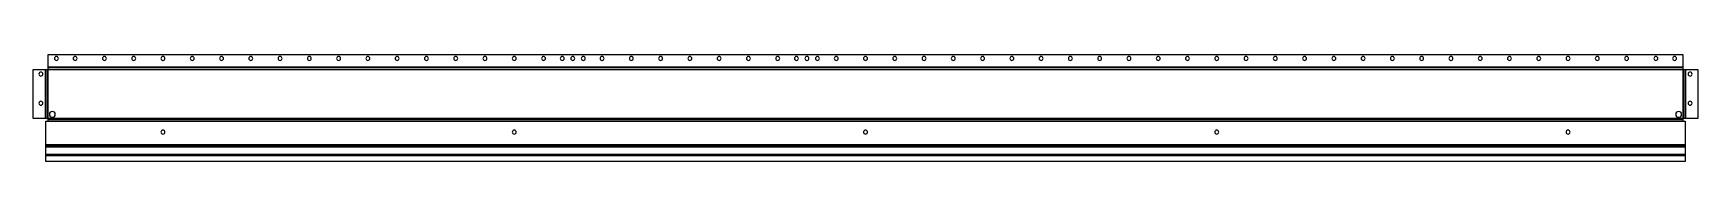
# Model space of a CAD drawing. Header units: millimetres. Extents: x -11 to 1411, y 0 to 92.
import ezdxf

# ---------------------------------------------------------------- set-up
doc = ezdxf.new("R2010")
doc.units = ezdxf.units.MM

msp = doc.modelspace()

# ---------------------------------------------------------------- linework, layer by layer
at = {"layer": 'BEND'}
for p, q in [((0.9, 78.9), (0.9, 36.9)), ((1398, 80.1), (2, 80.1)), ((1399.1, 36.9), (1399.1, 78.9)), ((1398, 35.8), (2, 35.8)), ((1400, 13.5), (0, 13.5)), ((1400, 5.7), (0, 5.7))]:
    msp.add_line(p, q, dxfattribs=at)
at = {"layer": 'BEND_EXTENT'}
for p, q in [((-0.3, 36.9), (-0.3, 78.9)), ((2, 81.2), (1398, 81.2)), ((1400.3, 78.9), (1400.3, 36.9)), ((2, 34.7), (1398, 34.7)), ((0, 14.7), (1400, 14.7)), ((1400, 12.4), (0, 12.4)), ((0, 6.4), (1400, 6.4)), ((1400, 5), (0, 5))]:
    msp.add_line(p, q, dxfattribs=at)
msp.add_lwpolyline([(1398, 36.9), (2, 36.9), (2, 78.9), (1398, 78.9)], close=True, dxfattribs=at)
at = {"layer": 'INTERIOR_PROFILES', "extrusion": (0, 0, -1)}
for centre, radius in [((-9, 88.2), 1.7), ((-25, 88.2), 1.7), ((-50, 88.2), 1.7), ((-75, 88.2), 1.7), ((-100, 88.2), 1.7), ((-125, 88.2), 1.7), ((-150, 88.2), 1.7), ((-175, 88.2), 1.7), ((-200, 88.2), 1.7), ((-225, 88.2), 1.7), ((-250, 88.2), 1.7), ((-275, 88.2), 1.7), ((-300, 88.2), 1.7), ((-325, 88.2), 1.7), ((-350, 88.2), 1.7), ((-375, 88.2), 1.7), ((-400, 88.2), 1.7), ((-425, 88.2), 1.7), ((-441, 88.2), 1.7), ((-450, 88.2), 1.7), ((-459, 88.2), 1.7), ((-475, 88.2), 1.7), ((-500, 88.2), 1.7), ((-525, 88.2), 1.7), ((-550, 88.2), 1.7), ((-575, 88.2), 1.7), ((-600, 88.2), 1.7), ((-625, 88.2), 1.7), ((-641, 88.2), 1.7), ((-650, 88.2), 1.7), ((-659, 88.2), 1.7), ((-675, 88.2), 1.7), ((-700, 88.2), 1.7), ((-725, 88.2), 1.7), ((-750, 88.2), 1.7), ((-775, 88.2), 1.7), ((-800, 88.2), 1.7), ((-825, 88.2), 1.7), ((-850, 88.2), 1.7), ((-875, 88.2), 1.7), ((-900, 88.2), 1.7), ((-925, 88.2), 1.7), ((-950, 88.2), 1.7), ((-975, 88.2), 1.7), ((-1000, 88.2), 1.7), ((-1025, 88.2), 1.7), ((-1050, 88.2), 1.7), ((-1075, 88.2), 1.7), ((-1100, 88.2), 1.7), ((-1125, 88.2), 1.7), ((-1150, 88.2), 1.7), ((-1175, 88.2), 1.7), ((-1200, 88.2), 1.7), ((-1225, 88.2), 1.7), ((-1250, 88.2), 1.7), ((-1275, 88.2), 1.7), ((-1300, 88.2), 1.7), ((-1325, 88.2), 1.7), ((-1350, 88.2), 1.7), ((-1375, 88.2), 1.7), ((-1391, 88.2), 1.7), ((4.3, 74.9), 1.7), ((-1404.3, 74.9), 1.7), ((4.3, 49.9), 1.7), ((-5.5, 40.4), 2.5), ((-1394.5, 40.4), 2.5), ((-1404.3, 49.9), 1.7), ((-100, 25.2), 1.7), ((-400, 25.2), 1.7), ((-700, 25.2), 1.7), ((-1000, 25.2), 1.7), ((-1300, 25.2), 1.7)]:
    msp.add_circle(centre, radius, dxfattribs=at)
at = {"layer": 'OUTER_PROFILES'}
msp.add_lwpolyline([(1400, 34.7), (1400, 0), (0, 0), (0, 34.7), (2, 34.7), (2, 36.9), (-10.8, 36.9), (-10.8, 78.9), (2, 78.9), (2, 91.7), (1398, 91.7), (1398, 78.9), (1410.8, 78.9), (1410.8, 36.9), (1398, 36.9), (1398, 34.7)], close=True, dxfattribs=at)

doc.saveas('drawing.dxf')
